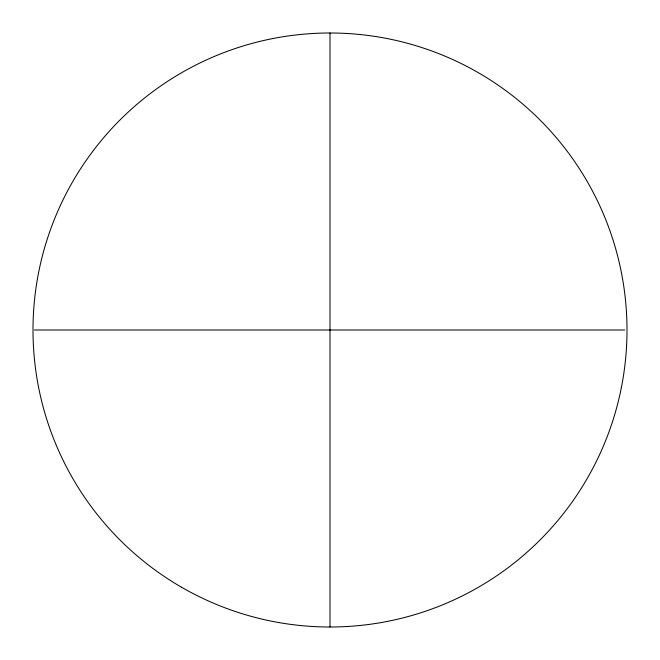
<?xml version="1.0" encoding="UTF-8"?>
<svg xmlns="http://www.w3.org/2000/svg" width="660" height="660" viewBox="0 0 660 660"><rect width="100%" height="100%" fill="white"/><g stroke="black" fill="none" stroke-linecap="round" stroke-linejoin="round"><path stroke-width="0.99" d="M34.378 330L624.731 330M330 33L330 627M181.5 587.21A297 297 0 0 0 627 330A297 297 0 0 0 181.5 72.79A297 297 0 0 0 181.5 587.21"/></g></svg>
